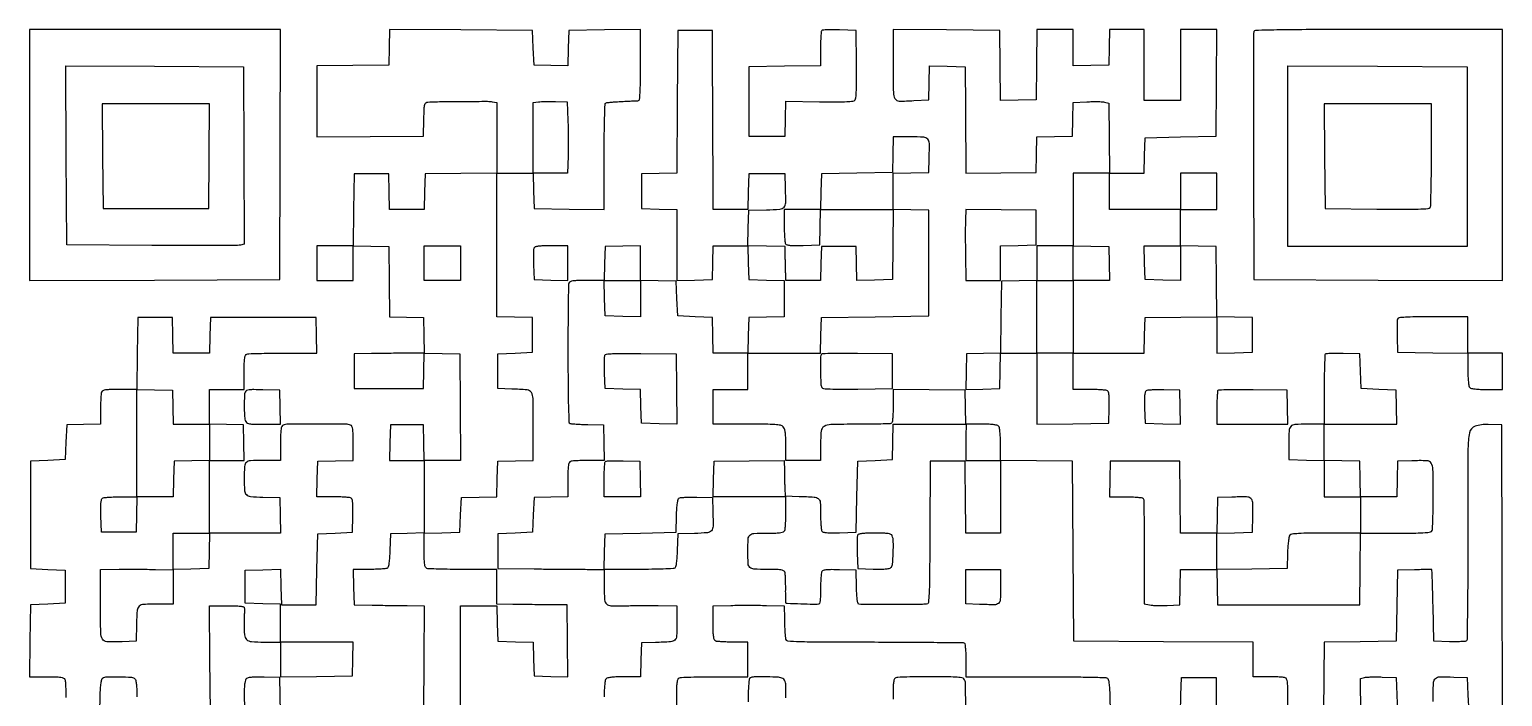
# Model space of a CAD drawing. Extents: x 179 to 1071, y 112 to 1107.
# Drawn here: x 179 to 1071, y 703 to 1107 of the extents above; entities that cross this region are included whole.
import ezdxf

# ---------------------------------------------------------------- set-up
doc = ezdxf.new("R2010")
doc.units = 0

msp = doc.modelspace()

# ---------------------------------------------------------------- linework, layer by layer
for points in [[(179, 1030.993714), (179, 954.987428), (254.75, 955.243714), (330.5, 955.5), (330.756286, 1031.25), (331.012572, 1107), (255.006286, 1107), (179, 1107)], [(223.235953, 1030.25), (223.5, 998.5), (255.5, 998.5), (287.5, 998.5), (287.764047, 1030.25), (288.028094, 1062), (255.5, 1062), (222.971906, 1062)], [(440, 965.5), (440, 955), (429, 955), (418, 955), (418, 965.5), (418, 976), (429, 976), (440, 976)], [(832.784983, 965.25), (833.069966, 955), (822.034983, 955), (811, 955), (811, 933), (811, 911), (800, 911), (789, 911), (789, 933), (789, 955), (800, 955), (811, 955), (811, 965.533832), (811, 976.067663), (821.75, 975.783832), (832.5, 975.5)], [(876, 965.466168), (876, 954.932337), (865.25, 955.216168), (854.5, 955.5), (854.215017, 965.75), (853.930034, 976), (864.965017, 976), (876, 976)], [(549, 943.966168), (549, 932.932337), (538.25, 933.216168), (527.5, 933.5), (527.216168, 944.25), (526.932337, 955), (537.966168, 955), (549, 955)]]:
    msp.add_lwpolyline(points, close=True)
for points in [[(440, 670.932337), (440, 714.466168), (440, 758), (450.966168, 758), (461.932337, 758), (462.216168, 747.25), (462.5, 736.5), (473.215387, 736.216519), (483.930773, 735.933039), (484.215387, 725.716519), (484.5, 715.5), (494.7696, 715.214801), (505.039201, 714.929601), (504.7696, 736.714801), (504.5, 758.5), (493, 758.58426, -0.000668), (487.886917, 758.628552, -0.000442), (482.014063, 758.692455, -0.000444), (476.307022, 758.764671, -0.000864), (471.75, 758.83426), (462, 759), (462, 769.5), (462, 780), (441.581787, 780, -0.002771), (433.642891, 780.043995, -0.004125), (426.696775, 780.178303, -0.001841), (420.779435, 780.363369, -0.083055), (419.581787, 780.606989, -0.20495), (418.767927, 781.397282, -0.063217), (418.302822, 783.080966, -0.030446), (418.059651, 786.026092, -0.005377), (418, 791.573157), (418, 801.932337), (428.75, 802.216168), (439.5, 802.5), (440, 813), (440.5, 823.5), (451.216508, 823.783492), (461.933016, 824.066984), (462.216508, 834.783492), (462.5, 845.5), (473.25, 845.783832), (484, 846.067663), (484, 867.01478, 0.003296), (483.890826, 883.576667, 0.129693), (482.917508, 887.078118, 0.243025), (480.361548, 888.698121, 0.014654), (471, 889.24922), (462.5, 889.5), (462.5, 900), (462.5, 910.5), (473, 911), (483.5, 911.5), (483.5, 922), (483.5, 932.5), (472.75, 932.783832), (462, 933.067663), (462, 976.533832), (462, 1020), (472.966168, 1020), (483.932337, 1020), (484.216168, 1009.25), (484.5, 998.5), (505.75, 998.230112), (527, 997.960225), (527, 1029.921095, -0.002438), (527.063057, 1042.855446, -0.004787), (527.261905, 1053.144711, -0.001207), (527.531686, 1061.758063, -0.250952), (527.940622, 1062.463302, -0.108827), (528.643005, 1062.709214, -0.004944), (531.192691, 1062.99103, -0.008065), (534.247268, 1063.248415, -0.005672), (537.690622, 1063.443477, 0.000233), (541.156116, 1063.601996, 0.000318), (544.279433, 1063.748316, 0.000207), (546.903456, 1063.874011, 0.003678), (547.75, 1063.921158, 0.366099), (548.410337, 1064.554936, 0.011555), (548.734562, 1068.552927, 0.01191), (548.945216, 1074.747885, 0.002543), (549, 1085.519502), (549, 1107.039005), (527.25, 1106.769502), (505.5, 1106.5), (505.215817, 1095.715394), (504.931635, 1084.930789), (494.715817, 1085.215394), (484.5, 1085.5), (484, 1096), (483.5, 1106.5), (440.283939, 1106.760597), (397.067878, 1107.021194), (396.783939, 1096.260597), (396.5, 1085.5), (374.75, 1085.230498), (353, 1084.960995), (353, 1063.466645), (353, 1041.972294), (385.25, 1042.236147), (417.5, 1042.5), (417.784983, 1052.75, -0.00367), (418.011918, 1059.206127, -0.048683), (418.343346, 1061.561992, -0.169924), (419.04001, 1062.640113, -0.155317), (420.284983, 1063.097817, -0.007465), (429.484105, 1063.366538, -0.002622), (442.697874, 1063.48587, -0.001077), (456.318377, 1063.508102, -0.044456), (459.25, 1063.245386), (462, 1062.75), (462, 1041.394502), (462, 1020.039005), (440.25, 1019.769502), (418.5, 1019.5), (418.216168, 1008.75), (417.932337, 998), (407.5, 998), (397.067663, 998), (396.783832, 1008.75), (396.5, 1019.5), (386, 1019.5), (375.5, 1019.5), (375.230498, 997.75), (374.960995, 976), (363.980498, 976), (353, 976), (353, 965.5), (353, 955), (364, 955), (375, 955), (375, 965.533832), (375, 976.067663), (385.75, 975.783832), (396.5, 975.5), (396.769787, 954.284765), (397.039573, 933.069529), (407.269787, 932.784765), (417.5, 932.5), (417.783832, 921.75), (418.067663, 911), (407.283832, 910.953106, 0.001157), (402.394302, 910.920532, 0.000692), (396.583376, 910.860325, 0.000693), (390.799418, 910.784367, 0.001206), (386, 910.703106), (375.5, 910.5), (375.5, 900), (375.5, 889.5), (396.5, 889.5), (417.5, 889.5), (417.784171, 900.283485), (418.068343, 911.06697), (428.784171, 910.783485), (439.5, 910.5), (439.763853, 878.25), (440.027706, 846), (429.047685, 846), (418.067663, 846), (417.783832, 856.75), (417.5, 867.5), (407.5, 867.5), (397.5, 867.5), (397.216168, 856.75), (396.932337, 846), (407.466168, 846), (418, 846), (418, 824.034983), (418, 802.069966), (407.75, 801.784983), (397.5, 801.5), (397.211195, 791.535034, -0.00836), (397.012968, 787.199826, -0.019108), (396.684251, 783.944063, -0.01918), (396.262532, 781.589, -0.199883), (395.711195, 780.800347, -0.117316), (394.827306, 780.495069, -0.006928), (391.981788, 780.252233, -0.010144), (388.552258, 780.077209, -0.007284), (384.716168, 780.015313), (374.932337, 780), (375.216168, 769.25), (375.5, 758.5), (386.5, 758.347508, 0.000325), (391.456545, 758.282022, 0.000201), (397.283757, 758.211168, 0.000202), (403.041082, 758.145801, 0.000363), (407.763853, 758.097508), (418.027706, 758), (417.763853, 725.75), (417.5, 693.5)], [(941, 693), (941, 703.393011, 0.005351), (940.940414, 708.960143, 0.030363), (940.69735, 711.913621, 0.063068), (940.23239, 713.601595, 0.205218), (939.418213, 714.393011, 0.070946), (938.373807, 714.631778, 0.006338), (935.68135, 714.821697, 0.008159), (932.449196, 714.955669, 0.006277), (928.918213, 715), (920, 715), (920, 725.491388), (920, 735.982775), (865.75, 736.241388), (811.5, 736.5), (811, 791), (810.5, 845.5), (788.75, 845.769502), (767, 846.039005), (767, 855.819502, 0.00872), (766.92566, 860.081558, 0.018495), (766.688653, 863.373743, 0.019373), (766.327868, 865.800421, 0.150896), (765.8, 866.8, 0.148905), (764.82015, 867.322339, 0.019991), (762.484548, 867.68524, 0.019114), (759.341123, 867.92443, 0.009431), (755.334983, 868), (746.069966, 868), (745.784983, 878.25), (745.5, 888.5), (723.75, 888.769502), (702, 889.039005), (702, 879.078519, -0.009239), (701.928645, 875.21737, -0.013997), (701.710615, 871.865077, -0.008626), (701.406598, 869.117227, -0.226188), (701.014858, 868.509183, -0.130492), (700.2028, 868.263263, -0.001463), (694.443282, 868.081133, -0.004409), (687.764816, 867.948436, -0.002845), (680.026927, 867.906976, 0.004747), (664.195496, 867.761932, 0.127981), (660.186164, 866.638352, 0.243585), (658.380941, 863.791486, 0.021818), (658, 855.065741), (658, 846), (647.5, 846), (637, 846), (637, 855.428571, 0.007672), (636.927087, 860.180093, 0.027809), (636.666667, 863.190476, 0.044747), (636.197213, 865.18351, 0.116684), (635.428571, 866.428571, 0.152212), (633.809576, 867.278227, 0.027477), (630.395604, 867.711538, 0.015365), (624.652962, 867.944704, 0.002463), (613.428571, 868), (593, 868), (593, 878.5), (593, 889), (603.5, 889), (614, 889), (614, 900), (614, 911), (635.966168, 911), (657.932337, 911), (658.216168, 921.75), (658.5, 932.5), (691, 933), (723.5, 933.5), (723.5, 965.5), (723.5, 997.5), (712.75, 997.783832), (702, 998.067663), (702, 1009), (702, 1019.932337), (712.75, 1020.216168), (723.5, 1020.5), (723.795054, 1029, 0.009911), (723.928401, 1037.962804, 0.179322), (722.935737, 1040.601512, 0.203493), (720.508732, 1041.787704, 0.013276), (712.51478, 1042), (702.067663, 1042), (701.783832, 1031.25), (701.5, 1020.5), (680, 1020), (658.5, 1019.5), (658.216168, 1008.75), (657.932337, 998), (646.966168, 998), (636, 998), (636.015313, 988.25, 0.007755), (636.080714, 984.421391, 0.010675), (636.266219, 980.985645, 0.007585), (636.524351, 978.139851, 0.115445), (636.847958, 977.211769, 0.19692), (637.705135, 976.604266, 0.033714), (639.717063, 976.278982, 0.023663), (642.804805, 976.138177, 0.006827), (647.582645, 976.211769), (657.5, 976.5), (657.783832, 987.25), (658.067663, 998), (680.053719, 998), (702.039775, 998), (701.769888, 976.75), (701.5, 955.5), (690.785353, 955.216527), (680.070705, 954.933054), (679.785353, 965.216527), (679.5, 975.5), (669, 975.5), (658.5, 975.5), (658.215017, 965.25), (657.930034, 955), (647.465017, 955), (637, 955), (636.941939, 957.75, 0.000672), (636.907715, 959.273936, 0.000147), (636.844551, 961.895313, 0.000153), (636.769679, 964.92695, 0.000147), (636.691939, 968), (636.5, 975.5), (625.216504, 975.783064), (613.933007, 976.066129), (614.216504, 986.783064), (614.5, 997.5), (625.239412, 997.783724, 0.012571), (633.449791, 998.207369, 0.196378), (635.914978, 999.442634, 0.179946), (636.921479, 1002.097454, 0.010249), (636.795054, 1011), (636.5, 1019.5), (625.5, 1019.5), (614.5, 1019.5), (614.216168, 1008.75), (613.932337, 998), (603.466168, 998), (593, 998), (592.935386, 1019.25, 0.000279), (592.897807, 1029.690106, 0.000113), (592.835295, 1043.951562, 0.000111), (592.761103, 1059.309342, 0.000141), (592.685386, 1073.5), (592.5, 1106.5), (582, 1106.5), (571.5, 1106.5), (571.239403, 1063.283724), (570.978805, 1020.067448), (560.239403, 1019.783724), (549.5, 1019.5), (549.5, 1009), (549.5, 998.5), (560.25, 998.216168), (571, 997.932337), (571, 976.432337), (571, 954.932337), (581.75, 955.216168), (592.5, 955.5), (592.784983, 965.75), (593.069966, 976), (603.5, 976), (613.930034, 976), (614.215017, 965.75), (614.5, 955.5), (625.25, 955.216168), (636, 954.932337), (636, 944), (636, 933.067663), (625.25, 932.783832), (614.5, 932.5), (614.216168, 921.75), (613.932337, 911), (603.5, 911), (593.067663, 911), (592.783832, 921.75), (592.5, 932.5), (582, 933), (571.5, 933.5), (571, 944), (570.5, 954.5), (559.75, 954.783832), (549, 955.067663), (549, 965.567663), (549, 976.067663), (538.25, 975.783832), (527.5, 975.5), (527.215017, 965.25), (526.930034, 955), (516.572006, 955, 0.005405), (511.041263, 954.940216, 0.030236), (508.090092, 954.697467, 0.062225), (506.398805, 954.235189, 0.206171), (505.61038, 953.427049, 0.088097), (505.36584, 952.160083, 0.000515), (505.198667, 940.131762, 0.002151), (505.080958, 926.388448, 0.001365), (505.05641, 910.375319, 0.00134), (505.135569, 889.951003, 0.005791), (505.355612, 877.820273, 0.002847), (505.65606, 869.339759, 0.300317), (506.303019, 868.442301, 0.070846), (507.146485, 868.252584, 0.003651), (509.939012, 868.04981, 0.005744), (513.273654, 867.870575, 0.004132), (517, 867.744031), (526.5, 867.5), (526.783832, 856.75), (527.067663, 846), (517.615619, 846, 0.00593), (513.880092, 845.955696, 0.007809), (510.475463, 845.821697, 0.005887), (507.638889, 845.632128, 0.0721), (506.581787, 845.393011, 0.204941), (505.767938, 844.602756, 0.063222), (505.302828, 842.919218, 0.030449), (505.059653, 839.974376, 0.005378), (505, 834.427994), (505, 824.069966), (494.75, 823.784983), (484.5, 823.5), (484, 813), (483.5, 802.5), (473, 802), (462.5, 801.5), (462.5, 791), (462.5, 780.5), (484.5, 780.309069, 0.00012), (493.674575, 780.23164, 0.000112), (503.048438, 780.156873, 0.000111), (511.365363, 780.094255, 0.000386), (516.75, 780.059069), (527, 780), (527, 769.567388, 0.013369), (527.214245, 761.556306, 0.19827), (528.398461, 759.07277, 0.179962), (531.041151, 758.022505, 0.01067), (539.794979, 758.015243, -0.002781), (543.92828, 758.077038, -0.001324), (549.247588, 758.112892, -0.001312), (554.807197, 758.121053, -0.001864), (559.75, 758.096907), (571, 758), (571, 747.519052, -0.011573), (570.815028, 739.528292, -0.199796), (569.72373, 737.214363, -0.170244), (567.243436, 736.170229, -0.007926), (558, 735.75078), (549.5, 735.5), (549.215017, 725.25), (548.930034, 715), (539.165017, 715, 0.00874), (534.910654, 714.925625, 0.018513), (531.622935, 714.688556, 0.019392), (529.199003, 714.327709, 0.150838), (528.2, 713.8, 0.150917), (527.672074, 712.80021, 0.019366), (527.311311, 710.372531, 0.018488), (527.074327, 707.078716, 0.008713), (527, 702.813853)], [(288.5, 693.5), (288.236147, 725.75), (287.972294, 758), (298.486147, 758, -0.006002), (303.534615, 757.939401, -0.023391), (306.649004, 757.718598, -0.033995), (308.572301, 757.357645, -0.326089), (309.070637, 756.75, -0.014814), (309.092806, 755.923743, -0.001037), (309.081503, 753.605455, -0.001469), (309.054161, 750.840669, -0.001106), (309.008434, 747.800487, 0.019496), (309.169365, 740.397615, 0.185632), (310.458808, 737.569707, 0.178142), (313.338343, 736.272315, 0.017684), (321.035184, 736), (331, 736), (331, 725.480498), (331, 714.960995), (352.75, 715.230498), (374.5, 715.5), (374.784983, 725.75), (375.069966, 736), (353.034983, 736), (331, 736), (331, 747.466168), (331, 758.932337), (320.25, 759.216168), (309.5, 759.5), (309.5, 769.5), (309.5, 779.5), (320.215829, 779.783485), (330.931657, 780.06697), (331.215829, 769.283485), (331.5, 758.5), (342, 758.5), (352.5, 758.5), (353, 780), (353.5, 801.5), (364, 802), (374.5, 802.5), (374.788231, 812.417355, 0.006827), (374.861823, 817.195195, 0.023663), (374.721018, 820.282937, 0.033714), (374.395734, 822.294865, 0.19692), (373.788231, 823.152042, 0.11554), (372.859509, 823.475676, 0.007548), (370.004417, 823.733781, 0.010646), (366.557744, 823.919289, 0.007729), (362.716168, 823.984687), (352.932337, 824), (353.216168, 834.75), (353.5, 845.5), (364.25, 845.783832), (375, 846.067663), (375, 856.426843, 0.005377), (374.940349, 861.973908, 0.030446), (374.697178, 864.919034, 0.063217), (374.232073, 866.602718, 0.20495), (373.418213, 867.393011, 0.090516), (370.509629, 867.939938, 0.001332), (353, 867.986594, 0.001332), (335.490371, 867.939938, 0.090516), (332.581787, 867.393011, 0.205218), (331.76761, 866.601595, 0.063068), (331.30265, 864.913621, 0.030363), (331.059586, 861.960143, 0.005351), (331, 856.393011), (331, 846), (320.616631, 846, 0.011737), (312.771617, 845.815814, 0.179999), (310.322049, 844.771099, 0.191575), (309.228611, 842.405154, 0.013589), (309.027309, 835, 0.013753), (309.228444, 827.688945, 0.185965), (310.305544, 825.294644, 0.177597), (312.731687, 824.18548, 0.012326), (320.357794, 823.783793), (330.5, 823.5), (330.783832, 812.75), (331.067663, 802), (309.533832, 802), (288, 802), (288, 824), (288, 846), (298.533832, 846), (309.067663, 846), (308.783832, 856.75), (308.5, 867.5), (298.25, 867.784983), (288, 868.069966), (288, 878.534983), (288, 889), (298.5, 889), (309, 889), (309, 899.393011, -0.005351), (309.059586, 904.960143, -0.030363), (309.30265, 907.913621, -0.063068), (309.76761, 909.601595, -0.205218), (310.581787, 910.393011, -0.083071), (311.77967, 910.636639, -0.001836), (317.706713, 910.821697, -0.004119), (324.663753, 910.956006, -0.002766), (332.615619, 911), (353.067663, 911), (352.783832, 921.75), (352.5, 932.5), (320.5, 932.5), (288.5, 932.5), (288.216168, 921.75), (287.932337, 911), (277, 911), (266.067663, 911), (265.783832, 921.75), (265.5, 932.5), (255, 932.5), (244.5, 932.5), (244.230498, 910.75), (243.960995, 889), (233.587486, 889, 0.005366), (228.031922, 888.940377, 0.030411), (225.083259, 888.697251, 0.063154), (223.397758, 888.232207, 0.205063), (222.606989, 887.418213, 0.070866), (222.368246, 886.374672, 0.00637), (222.178303, 883.691626, 0.008183), (222.044332, 880.470775, 0.006301), (222, 876.953196), (222, 868.069966), (211.75, 867.784983), (201.5, 867.5), (201, 857), (200.5, 846.5), (190, 846), (179.5, 845.5), (179.5, 813), (179.5, 780.5), (190, 780), (200.5, 779.5), (200.5, 769.5), (200.5, 759.5), (190, 759), (179.5, 758.5), (179.230498, 736.75), (178.960995, 715), (189.373509, 715, -0.005337), (194.952209, 714.940452, -0.030315), (197.9105, 714.697448, -0.062982), (199.600948, 714.232572, -0.205372), (200.393011, 713.418213, -0.072102), (200.632129, 712.361085, -0.005887), (200.821697, 709.524199, -0.007809), (200.955696, 706.119197, -0.005929), (201, 702.383229)], [(1071.010998, 692.929912), (1070.755499, 780.214956), (1070.5, 867.5), (1062.259538, 867.790288, 0.087673), (1054.378191, 866.682157, 0.274823), (1050.990888, 862.818594, 0.045116), (1050.087656, 853.159107, 0.000828), (1050.015237, 801.780185, -0.001249), (1049.959741, 777.123738, -0.002041), (1049.775192, 756.223646, -0.000237), (1049.525932, 737.604696, -0.195312), (1049.175872, 736.775872, -0.176181), (1048.47259, 736.447684, -0.0082), (1045.807619, 736.256994, -0.012731), (1042.578019, 736.16146, -0.00872), (1038.910352, 736.210352), (1029.5, 736.5), (1028.949707, 758, 0.000837), (1028.724349, 766.263645, 0.001369), (1028.502398, 773.268089, 0.000137), (1028.285105, 779.529937, 0.145075), (1028.199707, 779.784983, 0.243658), (1027.984742, 779.897321, 0.000888), (1025.047726, 779.902539, 0.004298), (1021.694038, 779.873712, 0.002651), (1017.75, 779.784983), (1007.5, 779.5), (1007, 758), (1006.5, 736.5), (984.769831, 736.230553), (963.039662, 735.961106), (962.769831, 714.730553), (962.5, 693.5)], [(570.804586, 696.417601, 0.013035), (571, 703.912063, -0.005765), (571.060638, 709.171455, -0.031694), (571.305418, 711.996718, -0.065386), (571.772602, 713.619099, -0.201), (572.581787, 714.393011, -0.082815), (573.775876, 714.636501, -0.001919), (579.5499, 714.821697, -0.004216), (586.334577, 714.955997, -0.00284), (594.081787, 715), (614, 715), (614, 725.5), (614, 736), (605.081787, 736, -0.006277), (601.550804, 736.044331, -0.008159), (598.31865, 736.178303, -0.006338), (595.626193, 736.368222, -0.070946), (594.581787, 736.606989, -0.204958), (593.767917, 737.397318, -0.063213), (593.302817, 739.081139, -0.030444), (593.059649, 742.026532, -0.005376), (593, 747.574238), (593, 757.934498), (603.75, 758.217249, -0.004374), (608.643762, 758.303137, -0.002568), (614.5, 758.324605, -0.002568), (620.356233, 758.285929, -0.004373), (625.25, 758.185662), (636, 757.871323), (636.14806, 750.185662, 0.002094), (636.21966, 747.13277, 0.002665), (636.312517, 744.317038, 0.002082), (636.412758, 741.957566, 0.022121), (636.5, 741, -0.004118), (636.588769, 740.304005, -0.002207), (636.687483, 739.443415, -0.002197), (636.780463, 738.5645, -0.003438), (636.85194, 737.807371, 0.368418), (637.934225, 736.7419, 0.00974), (645.176401, 736.364132, 0.00724), (657.992197, 736.131424, 0.000629), (690.603275, 736.052561, -0.000966), (711.218802, 735.988813, -0.001571), (728.724, 735.845847, -0.00019), (744.320936, 735.663529, -0.13621), (745.103275, 735.436173, -0.229512), (745.460715, 734.873592, -0.007392), (745.736587, 732.1246, -0.012881), (745.935094, 728.790875, -0.008429), (746, 724.940983), (746, 715), (755.25, 714.974708, 0.000585), (760.698565, 714.966184, 0.000091), (771.476562, 714.963892, 0.000101), (784.18741, 714.966075, 0.000088), (797.5, 714.973405, -0.002223), (810.237026, 714.926032, -0.00351), (821.162039, 714.760126, -0.000905), (830.684211, 714.531424, -0.137989), (831.711195, 714.213663, -0.197921), (832.261859, 713.418507, -0.019063), (832.683897, 711.056029, -0.019038), (833.012948, 707.795726, -0.008386), (833.211195, 703.464966), (833.5, 693.5)], [(221.5, 693.5), (221.788805, 703.464966, -0.00836), (221.987032, 707.800174, -0.019108), (222.315749, 711.055937, -0.01918), (222.737468, 713.411, -0.199883), (223.288805, 714.199653, -0.137242), (225.872565, 714.980082, -0.01026), (233.292536, 714.98037, -0.008728), (240.79675, 714.695547, -0.184555), (242.8, 713.8, -0.150842), (243.32772, 712.800954, -0.01939), (243.688563, 710.376818, -0.018512), (243.925628, 707.088767, -0.008739), (244, 702.833832)], [(331.066984, 693.066984), (330.783492, 703.783492), (330.5, 714.5), (321.149285, 714.788859, 0.009044), (317.042317, 714.84141, 0.018924), (313.849829, 714.703614, 0.020746), (311.486141, 714.412685, 0.132968), (310.399285, 713.916414, 0.141736), (309.757561, 712.971277, 0.039648), (309.336233, 711.216357, 0.028682), (309.084572, 708.683218, 0.010867), (309.013655, 705.127555, 0.010996), (309.211299, 696.818206, 0.18133)], [(636.968048, 702.158763, 0.004195), (637.059731, 708.58952, 0.039439), (636.858349, 711.344382, 0.104013), (636.283286, 712.876406, 0.128966), (635.170478, 713.908763, 0.1073), (632.540365, 714.658277, 0.009478), (625.599041, 714.969992, 0.010438), (618.687447, 715.004866, 0.08787), (615.639454, 714.41514, 0.28234), (614.751894, 713.257335, 0.01395), (614.3722, 708.256504, 0.010223), (614.138318, 699.734506, 0.001307)], [(745.927384, 692.995785, 0.002433), (745.843278, 710.942566, 0.172473), (744.832515, 713.701807, 0.191372), (743.616725, 714.365838, 0.014524), (739.814764, 714.719221, 0.012779), (734.014555, 714.940184, 0.00313), (724.459343, 715, 0.002931), (716.950758, 714.955987, 0.004336), (710.367057, 714.821697, 0.002024), (704.771221, 714.636332, 0.082498), (703.581787, 714.393011, 0.191652), (702.783827, 713.656877, 0.070258), (702.312102, 712.167248, 0.03479), (702.063195, 709.605148, 0.006824), (702, 704.974799, -0.006352), (701.955664, 701.484808, -0.008233)], [(985.230182, 692.725974), (984.960364, 713.951948), (987.368163, 714.556267, -0.047192), (988.784556, 714.772639, -0.00796), (991.525014, 714.886044, -0.008643), (994.75999, 714.912416, -0.007586), (998.137981, 714.830293), (1006.5, 714.5), (1007, 704), (1007.5, 693.5)], [(1028.928446, 700.111942, 0.007965), (1029, 704.603393, -0.016178), (1029.229572, 711.69691, -0.208477), (1030.416421, 714.000364, -0.171609), (1033.027735, 714.936005, -0.010302), (1041.503355, 714.796504), (1049.5, 714.5), (1050, 704), (1050.5, 693.5)]]:
    msp.add_lwpolyline(points, format="xyb")
for points in [[(658.699448, 1106.366114, 0.177406), (658.419791, 1105.763095, 0.004914), (658.205463, 1102.842442, 0.009528), (658.050668, 1099.355924, 0.006328), (658, 1095.352836), (658, 1085.039005), (636.25, 1084.769502), (614.5, 1084.5), (614.5, 1063.5), (614.5, 1042.5), (625.5, 1042.5), (636.5, 1042.5), (636.781591, 1053.029116), (637.063182, 1063.558233), (657.40447, 1063.273481, 0.002616), (668.066791, 1063.180007, 0.013656), (673.938708, 1063.31964, 0.019221), (677.573982, 1063.645953, 0.189758), (678.893973, 1064.372245, 0.155524), (679.440236, 1065.723612, 0.008819), (679.70429, 1070.276427, 0.01007), (679.833749, 1076.698294, 0.003331), (679.771094, 1086.12788), (679.5, 1106.5), (669.449448, 1106.782781, 0.006672), (665.547259, 1106.840477, 0.010046), (662.145783, 1106.777033, 0.005301), (659.300668, 1106.636532, 0.183378)], [(702, 1085.630484, 0.003187), (702.107877, 1068.707763, 0.128191), (703.080162, 1065.163498, 0.266525), (705.618492, 1063.686032, 0.017184), (714.5, 1063.936371), (723.5, 1064.5), (723.785353, 1074.783473), (724.070705, 1085.066946), (734.785353, 1084.783473), (745.5, 1084.5), (745.725513, 1059.5, -0.000149), (745.813647, 1049.395528, -0.000169), (745.891975, 1039.70822, -0.000154), (745.953216, 1031.476883, -0.000941), (745.975513, 1027.230112), (746, 1019.960225), (767.25, 1020.230112), (788.5, 1020.5), (788.783492, 1031.216508), (789.066984, 1041.933016), (799.783492, 1042.216508), (810.5, 1042.5), (810.783586, 1052.623459), (811.067172, 1062.746918), (819.276076, 1063.222124, -0.00897), (822.602732, 1063.354881, -0.01003), (825.810195, 1063.360937, -0.009414), (828.536571, 1063.260016, -0.051359), (829.99249, 1063.027368), (832.5, 1062.357405), (832.769888, 1041.178703), (833.039775, 1020), (822.019888, 1020), (811, 1020), (811, 998), (811, 976), (800, 976), (789, 976), (789, 965.533832), (789, 955.067663), (778.25, 954.783832), (767.5, 954.5), (767.230595, 932.784769), (766.961189, 911.069538), (756.730595, 910.784769), (746.5, 910.5), (746.21581, 899.714639), (745.931619, 888.929279), (756.21581, 889.214639), (766.5, 889.5), (766.783832, 900.25), (767.067663, 911), (778.033832, 911), (789, 911), (789, 889.480498), (789, 867.960995), (810.75, 868.230498), (832.5, 868.5), (832.789728, 877.91643, 0.007315), (832.862613, 882.434881, 0.024729), (832.721172, 885.382446, 0.035484), (832.393714, 887.309292, 0.193917), (831.789728, 888.151117, 0.115411), (830.860786, 888.475079, 0.007597), (828.014795, 888.733509, 0.010685), (824.578716, 888.919218, 0.007764), (820.75, 888.984687), (811, 889), (811, 900), (811, 911), (832.466168, 911), (853.932337, 911), (854.216168, 921.75), (854.5, 932.5), (876.25, 932.769502), (898, 933.039005), (898, 921.985671), (898, 910.932337), (908.75, 911.216168), (919.5, 911.5), (919.5, 922), (919.5, 932.5), (908.76979, 932.783631), (898.03958, 933.067262), (897.76979, 954.283631), (897.5, 975.5), (886.75, 975.783832), (876, 976.067663), (876, 987.033832), (876, 998), (887, 998), (898, 998), (898, 1009), (898, 1020), (887, 1020), (876, 1020), (876, 1009), (876, 998), (854.5, 998), (833, 998), (833, 1009), (833, 1020), (843.466168, 1020), (853.932337, 1020), (854.216168, 1030.75), (854.5, 1041.5), (876, 1042), (897.5, 1042.5), (897.763853, 1074.75), (898.027706, 1107), (887.013853, 1107), (876, 1107), (876, 1085.5), (876, 1064), (865, 1064), (854, 1064), (854, 1085.5), (854, 1107), (843.533832, 1107), (833.067663, 1107), (832.783832, 1096.25), (832.5, 1085.5), (821.75, 1085.216168), (811, 1084.932337), (811, 1095.966168), (811, 1107), (800.019888, 1107), (789.039775, 1107), (788.769888, 1085.75), (788.5, 1064.5), (777.769986, 1064.216371), (767.039971, 1063.932742), (766.769986, 1085.216371), (766.5, 1106.5), (734.25, 1106.763853), (702, 1107.027706)], [(920.460009, 1105.75, 0.090591), (920.266358, 1104.709509, 0.000109), (920.198937, 1082.982812, 0.000984), (920.176611, 1058.652573, 0.000605), (920.241394, 1030), (920.5, 955.5), (995.75, 955.243674), (1071, 954.987348), (1071, 1030.993674), (1071, 1107), (995.968615, 1107, 0.000668), (957.448289, 1106.948566, 0.003471), (936.19131, 1106.744245, 0.001205), (921.475143, 1106.465155, 0.305157)], [(308.758677, 1030.77123), (309.017354, 977.04246), (306.758677, 976.494347, -0.057902), (304.987826, 976.276519, -0.000418), (290.035361, 976.188577, -0.001589), (272.903102, 976.156579, -0.001017), (253, 976.223117), (201.5, 976.5), (201.241383, 1030.758691), (200.982767, 1085.017383), (254.741383, 1084.758691), (308.5, 1084.5)], [(1049.5, 1030), (1049.5, 975.5), (995.211905, 975.5), (940.92381, 975.5), (940.942857, 1025.75, -0.000032), (940.951538, 1045.331386, -0.000047), (940.961905, 1062.563467, -0.000022), (940.972765, 1077.239555, -0.00086), (940.980952, 1080.508612), (941, 1085.017225), (995.25, 1084.758612), (1049.5, 1084.5)], [(505, 1051.987845, -0.005522), (505.169015, 1046.931133, -0.003444), (505.260788, 1041.002441, -0.003455), (505.270603, 1035.155912, -0.006265), (505.185662, 1030.374088), (504.871323, 1020), (494.435662, 1020), (484, 1020), (484, 1041.436642), (484, 1062.873283), (487.25, 1063.222226, -0.017378), (488.95943, 1063.345871, -0.005044), (491.601562, 1063.418193, -0.005064), (494.581647, 1063.439501, -0.005391), (497.5, 1063.399342), (504.5, 1063.227514)], [(963.235953, 1030.25), (963.5, 998.5), (994.93202, 998.235498, 0.001697), (1010.901959, 998.155315, 0.00816), (1019.995146, 998.288929, 0.006635), (1026.009704, 998.555446, 0.241447), (1027.166708, 999.235498, 0.134731), (1027.492293, 1000.296498, 0.001088), (1027.738089, 1009.161365, 0.003824), (1027.920853, 1019.372002, 0.002438), (1027.984687, 1031.25), (1028, 1062), (995.485953, 1062), (962.971906, 1062)], [(745.79823, 991.769747, 0.009503), (745.701605, 988.38336, 0.002388), (745.675407, 982.862051, 0.002437), (745.706379, 976.548325, 0.002454), (745.7989, 970.25), (746.0978, 955), (756.5489, 955), (767, 955), (767, 965.466168), (767, 975.932337), (777.75, 976.216168), (788.5, 976.5), (788.5, 987), (788.5, 997.5), (767.29823, 997.769747), (746.09646, 998.039495)], [(484.42719, 974.670857, 0.080952), (484.238236, 973.761419, 0.005495), (484.152581, 971.111648, 0.007759), (484.13413, 967.934715, 0.005737), (484.208575, 964.420857), (484.5, 955.5), (494.75, 955.215017), (505, 954.930034), (505, 965.465017), (505, 976), (494.968615, 976, 0.006598), (490.101724, 975.935772, 0.024763), (487.056456, 975.704164, 0.036821), (485.136931, 975.316985, 0.237243)], [(1007.428774, 931.674983, 0.081654), (1007.239658, 930.758353, 0.005045), (1007.154817, 927.970602, 0.007376), (1007.136178, 924.631743, 0.005394), (1007.210159, 920.924983), (1007.5, 911.5), (1028.75, 911.230112), (1050, 910.960225), (1050, 901.180112, 0.008721), (1050.074341, 896.918248, 0.018496), (1050.311349, 893.626174, 0.019373), (1050.672136, 891.199565, 0.150894), (1051.2, 890.2, 0.149044), (1052.181224, 889.677271, 0.019949), (1054.522984, 889.314516, 0.019071), (1057.676508, 889.075482, 0.009379), (1061.7, 889), (1071, 889), (1071, 900), (1071, 911), (1060.5, 911), (1050, 911), (1050, 922), (1050, 933), (1028.968615, 933, 0.002561), (1018.187445, 932.944787, 0.012799), (1012.147003, 932.728206, 0.014645), (1008.334853, 932.381396, 0.277936)], [(570.769987, 889.215966), (571.039973, 867.931931), (560.269987, 868.215966), (549.5, 868.5), (549.215387, 878.716519), (548.930773, 888.933039), (538.215387, 889.216519), (527.5, 889.5), (527.210159, 898.924983, -0.005474), (527.136743, 902.63317, -0.007464), (527.157067, 905.976464, -0.005152), (527.244472, 908.767103, -0.081377), (527.436432, 909.69494, -0.279403), (528.363561, 910.413716, -0.01632), (532.0794, 910.718847, -0.0131), (538.096014, 910.857837, -0.002397), (549.226273, 910.769957), (570.5, 910.5)], [(658.686013, 910.35268, 0.19645), (658.040865, 908.815799, 0.004248), (658.032697, 900.509801, 0.005464), (658.18294, 892.363477, 0.13485), (658.837204, 890.22917, 0.230932), (659.904588, 889.572759, 0.012869), (663.908791, 889.285113, 0.012029), (670.071549, 889.150006, 0.002701), (680.571891, 889.22917), (701.5, 889.5), (701.5, 900), (701.5, 910.5), (680.436013, 910.769346, 0.003085), (672.311969, 910.823103, 0.004901), (665.358056, 910.758056, 0.001338), (659.324385, 910.626314, 0.192551)], [(963.699448, 910.366114, 0.189039), (963.41589, 909.716778, 0.001397), (963.205463, 903.752338, 0.004978), (963.050471, 896.869838, 0.00314), (963, 888.833333), (963, 868), (952.968615, 868, 0.01397), (945.244243, 867.784138, 0.195648), (942.781778, 866.617958, 0.176197), (941.699494, 864.009355, 0.010922), (941.506985, 855.5), (941.5, 846.5), (952.25, 846.216168), (963, 845.932337), (963, 834.966168), (963, 824), (974, 824), (985, 824), (985, 813), (985, 802), (964.122445, 802, 0.002819), (953.697756, 801.941217, 0.01201), (947.473391, 801.721423, 0.013418), (943.41079, 801.370556, 0.193639), (942.162563, 800.695876, 0.131421), (941.722996, 799.740901, 0.010763), (941.312947, 797.000112, 0.013854), (940.980158, 793.65896, 0.010217), (940.790118, 789.945876), (940.5, 780.5), (919.25, 780.230112), (898, 779.960225), (898, 790.946281), (898, 801.932337), (908.75, 802.216168), (919.5, 802.5), (919.784677, 812.722245, 0.013848), (919.785832, 820.5543, 0.210395), (918.650621, 822.951391, 0.179386), (916.028591, 823.934656, 0.009619), (907, 823.795054), (898.5, 823.5), (898.216168, 812.75), (897.932337, 802), (886.985671, 802), (876.039005, 802), (875.769502, 823.75), (875.5, 845.5), (854.5, 845.5), (833.5, 845.5), (833.216168, 834.75), (832.932337, 824), (842.907151, 824, -0.008938), (846.772473, 823.9309, -0.013584), (850.125105, 823.71969, -0.008161), (852.879165, 823.425541, -0.227428), (853.471723, 823.045753, -0.134073), (853.711748, 822.232575, -0.000594), (853.88746, 813.117014, -0.002791), (854.017308, 802.732114, -0.001751), (854.058828, 790.585797), (854.056177, 759.080087), (857.278088, 758.483553, 0.030712), (859.00383, 758.272538, 0.008306), (861.756688, 758.152283, 0.008375), (864.892294, 758.120002, 0.008597), (868, 758.19351), (875.5, 758.5), (875.783832, 769.25), (876.067663, 780), (887, 780), (897.932337, 780), (898.216168, 769.25), (898.5, 758.5), (941.5, 758.5), (984.5, 758.5), (984.769502, 780.25), (985.039005, 802), (1006.412514, 802, 0.002047), (1018.522031, 802.049574, 0.015914), (1024.167784, 802.275602, 0.03005), (1027.337795, 802.696239, 0.258642), (1028.393011, 803.581787, 0.082806), (1028.636496, 804.775737, 0.001922), (1028.821697, 810.544303, 0.00422), (1028.955997, 817.322829, 0.002843), (1029, 825.062735, 0.003963), (1028.875362, 840.785775, 0.136899), (1027.833162, 844.304439, 0.250325), (1025.189772, 845.818512, 0.016074), (1016, 845.795054), (1007.5, 845.5), (1007.216168, 834.75), (1006.932337, 824), (996, 824), (985.067663, 824), (984.783832, 834.75), (984.5, 845.5), (973.75, 845.783832), (963, 846.067663), (963, 857.033832), (963, 868), (985.034983, 868), (1007.069966, 868), (1006.784983, 878.25), (1006.5, 888.5), (996, 889), (985.5, 889.5), (985, 900), (984.5, 910.5), (974.449448, 910.782781, 0.006672), (970.547259, 910.840477, 0.010046), (967.145783, 910.777033, 0.005301), (964.300668, 910.636532, 0.183378)], [(265.784983, 878.25), (266.069966, 868), (277.034983, 868), (288, 868), (288, 857.033832), (288, 846.067663), (277.25, 845.783832), (266.5, 845.5), (266.216168, 834.75), (265.932337, 824), (255, 824), (244.067663, 824), (243.783832, 813.25), (243.5, 802.5), (233, 802.5), (222.5, 802.5), (222.211769, 812.417355, -0.006827), (222.138177, 817.195195, -0.023663), (222.278982, 820.282937, -0.033714), (222.604266, 822.294865, -0.19692), (223.211769, 823.152042, -0.115445), (224.139851, 823.475649, -0.007585), (226.985645, 823.733781, -0.010675), (230.421391, 823.919286, -0.007755), (234.25, 823.984687), (244, 824), (244, 856.533832), (244, 889.067663), (254.75, 888.783832), (265.5, 888.5)], [(309.619905, 887.451872, 0.083316), (309.128317, 885.02878, 0.008629), (309.031047, 879.188846, 0.010211), (309.153387, 873.370775, 0.055154), (309.630286, 870.25, 0.133852), (310.367106, 868.986545, 0.144833), (311.622511, 868.31846, 0.046611), (314.098922, 868.049391, 0.003769), (320.651614, 868), (331.069966, 868), (330.784983, 878.25), (330.5, 888.5), (320.369905, 888.783659, 0.005077), (314.789027, 888.883234, 0.032748), (311.976461, 888.720524, 0.074653), (310.405548, 888.281886, 0.198307)], [(855.210272, 888.170374, 0.191443), (854.606846, 887.31894, 0.035272), (854.279281, 885.384357, 0.024656), (854.137691, 882.431492, 0.007342), (854.210272, 877.91643), (854.5, 868.5), (865.285361, 868.21581), (876.070721, 867.931619), (875.785361, 878.21581), (875.5, 888.5), (866, 888.753945, 0.008506), (862.267079, 888.790201, 0.011684), (858.911767, 888.687273, 0.008503), (856.136847, 888.489811, 0.122581)], [(898.686388, 888.353055, 0.176708), (898.412142, 887.763795, 0.005158), (898.201626, 884.979751, 0.009776), (898.049733, 881.65129, 0.006513), (898, 877.833333), (898, 868), (919.534983, 868), (941.069966, 868), (940.784983, 878.25), (940.5, 888.5), (919.936388, 888.769721, 0.003162), (912.00418, 888.823589, 0.005018), (905.21171, 888.758585, 0.001402), (899.323998, 888.626628, 0.192368)], [(745.992128, 860.75, 0.00174), (745.944486, 857.699285, 0.00155), (745.915832, 854.528125, 0.001555), (745.907771, 851.676291, 0.004807), (745.926833, 849.75), (746, 846), (756.5, 846), (767, 846), (767, 824), (767, 802), (756.5, 802), (746, 802), (745.902492, 812.75, 0.000384), (745.854172, 817.660896, 0.000222), (745.788832, 823.573438, 0.000221), (745.71797, 829.50972, 0.000371), (745.652492, 834.5), (745.5, 845.5), (735, 845.5), (724.5, 845.5), (724.239377, 802.25, -0.000773), (724.038645, 775.737314, -0.009253), (723.755942, 765.504984, -0.016028), (723.319479, 759.933629, -0.369487), (722.239377, 758.921941, -0.010981), (719.023029, 758.84832, -0.000189), (701.439064, 758.83871, -0.000123), (683.418888, 758.840101, -0.017382), (681.284983, 758.914999, -0.322003), (680.699499, 759.401063, -0.027694), (680.29135, 761.419664, -0.022274), (679.980648, 764.529131, -0.006814), (679.784983, 769.25), (679.5, 779.5), (669.582645, 779.788231, 0.006827), (664.804805, 779.861823, 0.023663), (661.717063, 779.721018, 0.033714), (659.705135, 779.395734, 0.19692), (658.847958, 778.788231, 0.113964), (658.524772, 777.869999, 0.008157), (658.266219, 775.16123, 0.011132), (658.080746, 771.886984, 0.008167), (658.015313, 768.25, -0.007151), (657.945412, 763.87006, -0.026079), (657.71666, 761.100478, -0.038848), (657.347069, 759.385081, -0.310311), (656.75, 758.903093, -0.024573), (653.606237, 758.81431, -0.002429), (646.05026, 759.009011, -0.00048), (637.70586, 759.272626, -0.188454), (637.168909, 759.502869, -0.191196), (637.036219, 759.803751, -0.001824), (636.953515, 762.245103, -0.005743), (636.900432, 765.078916, -0.003646), (636.90059, 768.380375, 0.006469), (636.881633, 771.767425, 0.008391), (636.772001, 774.870517, 0.006559), (636.603194, 777.455368, 0.072144), (636.374693, 778.46595, 0.211027), (635.597117, 779.248267, 0.058152), (633.879535, 779.698408, 0.029461), (630.918336, 779.939496, 0.005583), (625.5, 780, -0.011136), (617.63497, 780.175191, -0.181618), (615.249103, 781.194794, -0.191576), (614.189057, 783.511973, -0.012622), (614, 791, -0.012622), (614.189057, 798.488027, -0.191576), (615.249103, 800.805206, -0.181618), (617.63497, 801.824809, -0.011136), (625.5, 802, 0.005432), (631.003676, 802.059794, 0.030628), (633.93074, 802.303198, 0.063541), (635.605154, 802.768616, 0.204366), (636.393011, 803.581787, 0.07203), (636.632106, 804.638111, 0.005915), (636.821697, 807.465525, 0.007831), (636.955695, 810.859224, 0.005951), (637, 814.581787), (637, 824), (614.966168, 824), (592.932337, 824), (593.216168, 834.75), (593.5, 845.5), (614.75, 845.769888), (636, 846.039775), (636.116274, 839.769888, 0.000671), (636.170557, 837.040325, 0.000496), (636.237674, 834.019905, 0.000501), (636.306783, 831.165917, 0.001124), (636.366274, 829), (636.5, 824.5), (645, 824.24922, -0.007385), (654.164431, 823.843286, -0.15642), (656.674832, 822.871436, -0.210445), (657.795415, 820.69926, -0.014945), (658.015313, 813.730948, 0.008184), (658.080747, 810.101265, 0.01115), (658.266219, 806.833173, 0.00818), (658.524788, 804.129611, 0.113905), (658.847958, 803.211769, 0.19692), (659.705135, 802.604266, 0.033714), (661.717063, 802.278982, 0.023663), (664.804805, 802.138177, 0.006827), (669.582645, 802.211769), (679.5, 802.5), (680, 824), (680.5, 845.5), (691, 846), (701.5, 846.5), (701.783832, 857.25), (702.067663, 868), (724.099127, 868), (746.13059, 868)], [(548.783832, 834.75), (549.067663, 824), (538.033832, 824), (527, 824), (527, 834.333333, -0.006317), (527.050668, 838.343898, -0.009512), (527.205463, 841.836713, -0.004898), (527.419778, 844.762931, -0.177451), (527.699448, 845.366114, -0.183378), (528.300668, 845.636532, -0.005301), (531.145783, 845.777033, -0.010046), (534.547259, 845.840477, -0.006672), (538.449448, 845.782781), (548.5, 845.5)], [(592.795054, 815, -0.010012), (592.925177, 806.13313, -0.174565), (591.948742, 803.466432, -0.200378), (589.54295, 802.218122, -0.013827), (581.7397, 801.784869), (571.5, 801.5), (571.211195, 791.535034, -0.00836), (571.012968, 787.199826, -0.019108), (570.684251, 783.944063, -0.01918), (570.262532, 781.589, -0.199883), (569.711195, 780.800347, -0.131314), (568.725132, 780.489928, -0.002044), (562.750538, 780.252233, -0.005281), (555.769247, 780.076871, -0.003454), (547.716168, 780.015313), (526.932337, 780), (527.216168, 790.75), (527.5, 801.5), (549, 802), (570.5, 802.5), (570.788805, 812.464966, -0.008395), (570.98706, 816.794062, -0.019011), (571.316236, 820.056065, -0.019019), (571.738394, 822.42132, -0.197192), (572.288805, 823.21891, -0.12469), (573.170216, 823.520089, -0.007813), (575.934836, 823.701531, -0.01114), (579.272676, 823.793779, -0.008019), (583, 823.753945), (592.5, 823.5)], [(287.783832, 791.25), (287.5, 780.5), (276.75, 780.216168), (266, 779.932337), (266, 769.466168), (266, 759), (257.25, 758.986345, 0.009476), (248.108267, 758.798796, 0.172147), (245.439447, 757.731541, 0.195358), (244.206665, 755.265497, 0.012789), (243.782735, 747.141929), (243.5, 736.5), (235, 736.204946, -0.017378), (225.813808, 736.205453, -0.257598), (223.146345, 737.800938, -0.129107), (222.118547, 741.504163, -0.003484), (222, 758.519052), (222, 780), (233.25, 780.085939, -0.001727), (238.336777, 780.107229, -0.001048), (244.353125, 780.099018, -0.00105), (250.321984, 780.065818, -0.001854), (255.25, 780.009785), (266, 779.847692), (266, 790.923846), (266, 802), (277.033832, 802), (288.067663, 802)], [(680.428774, 800.674983, 0.081654), (680.239658, 799.758353, 0.005045), (680.154817, 796.970602, 0.007376), (680.136178, 793.631743, 0.005394), (680.210159, 789.924983), (680.5, 780.5), (689.850715, 780.211141, 0.009044), (693.957683, 780.15859, 0.018924), (697.150171, 780.296386, 0.020746), (699.513859, 780.587315, 0.132968), (700.600715, 781.083586, 0.201589), (701.581345, 782.966164, 0.010356), (702.013592, 789.966674, 0.015057), (702.088317, 796.857358, 0.087004), (701.393011, 800.418213, 0.201419), (700.617372, 801.227896, 0.065159), (698.988639, 801.694864, 0.031559), (696.150909, 801.939469, 0.005722), (690.861626, 802, 0.006716), (686.061089, 801.935516, 0.024871), (683.042011, 801.703814, 0.036762), (681.133953, 801.31739, 0.237066)], [(767, 769.569551, -0.010677), (766.829879, 761.603492, -0.209949), (765.773681, 759.453303, -0.179328), (763.404667, 758.600788, -0.007435), (754.25, 758.823474), (746, 759.146947), (746, 769.573474), (746, 780), (756.5, 780), (767, 780)]]:
    msp.add_lwpolyline(points, format="xyb", close=True)
msp.add_lwpolyline([(875.932365, 693.002768), (876.216182, 703.751384), (876.5, 714.5), (887, 714.5), (897.5, 714.5), (897.5, 704), (897.5, 693.5)])

doc.saveas('drawing.dxf')
